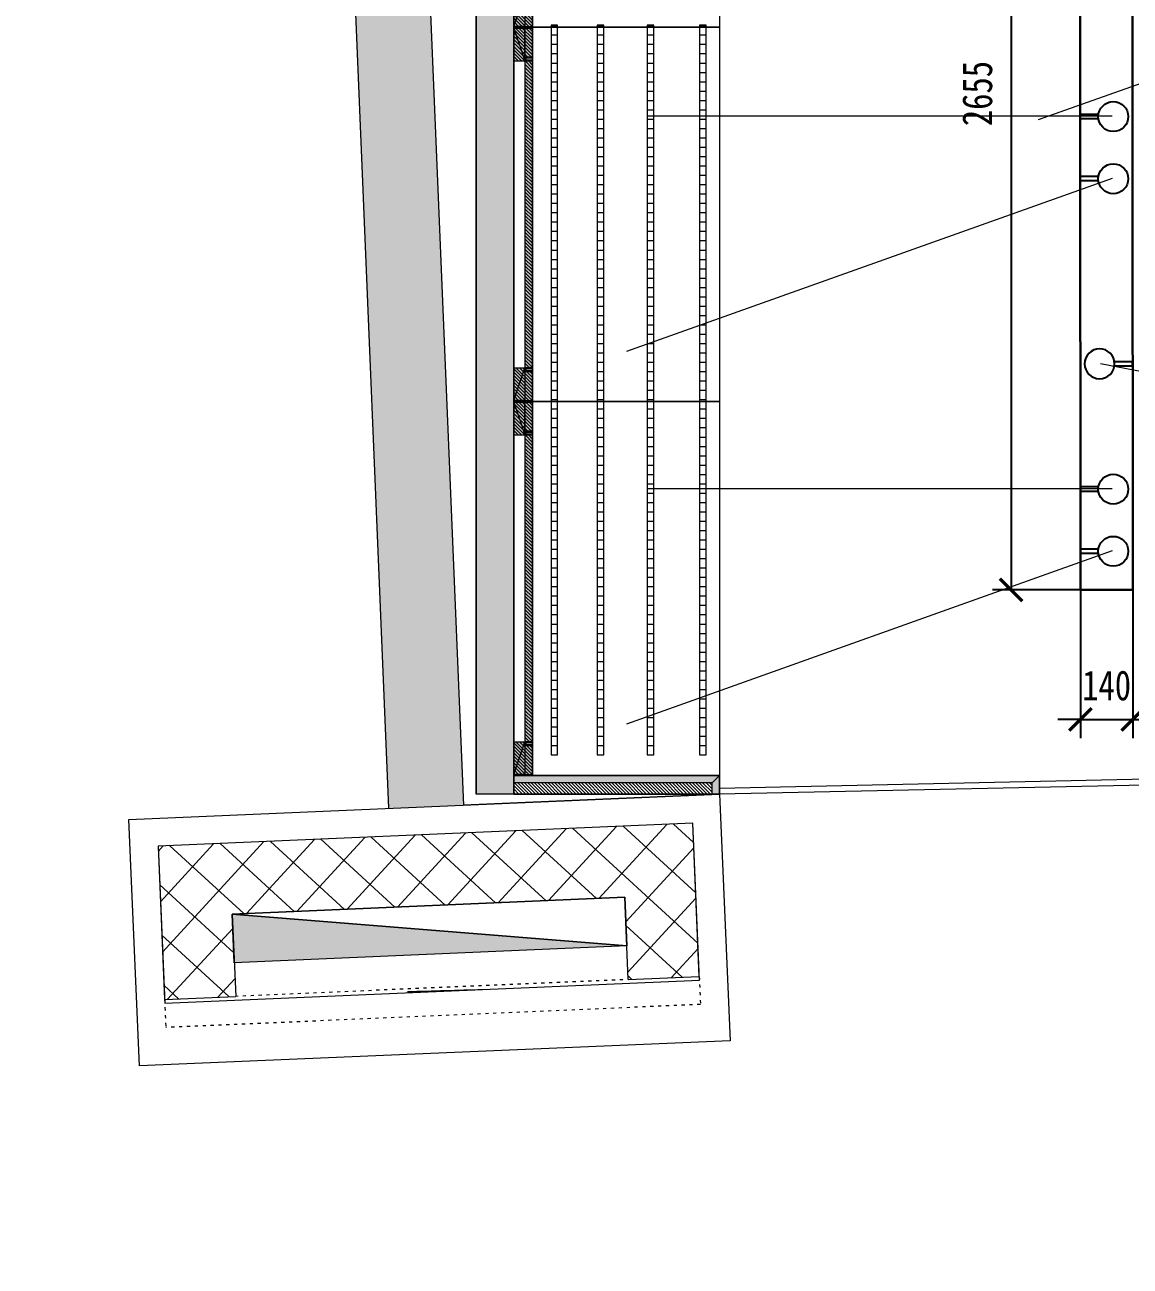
# Model space of a CAD drawing. Header units: millimetres. Extents: x 346472 to 732256, y -34068 to -15883.
# Drawn here: x 530709 to 533662, y -29114 to -25795 of the extents above; entities that cross this region are included whole.
import ezdxf

# ---------------------------------------------------------------- set-up
doc = ezdxf.new("R2010")
doc.units = ezdxf.units.MM
doc.header["$LTSCALE"] = 7
doc.header["$PDMODE"] = 3
doc.linetypes.add('AED-090-P-PL02-N$0$ACAD_ISO03W100', pattern=[30, 12, -18])
doc.linetypes.add('TRATTEGGIATA2', pattern=[9.525, 6.35, -3.175])
doc.layers.get('0').update_dxf_attribs({"lineweight": 0})
for name, color, linetype in [('1', 1, 'Continuous'), ('1建筑平面', 7, 'Continuous'), ('AED-090-P-PL02-N$0$HoseReelBackground', 255, 'Continuous'), ('LD_light', 253, 'Continuous'), ('mdf panels', 7, 'Continuous'), ('WALL', 7, 'Continuous'), ('walls', 7, 'Continuous')]:
    doc.layers.add(name, color=color, linetype=linetype)
for name, color, linetype, lineweight in [('AED-090-P-PL02-N$0$HoseReel', 1, 'Continuous', 13), ('black lacquared metal', 1, 'Continuous', 9), ('EA7 CEILING', 251, 'Continuous', 9), ('EA7 furniture', 7, 'Continuous', 5), ('LD_pointing', 30, 'Continuous', 15), ('LIGHTING LAY OUT', 1, 'Continuous', 18), ('materials', 1, 'Continuous', 40), ('QUOTE', 251, 'Continuous', 5)]:
    doc.layers.add(name, color=color, linetype=linetype, lineweight=lineweight)
doc.styles.add('DIM_FONT', font='', dxfattribs={"width": 0.8})
doc.styles.get('DIM_FONT').set_extended_font_data('SimHei')
doc.dimstyles.new('DIMN100', dxfattribs={"dimtxt": 80, "dimasz": 60, "dimexe": 50, "dimexo": 0, "dimgap": 50, "dimtad": 1, "dimdec": 0, "dimrnd": 5, "dimzin": 0, "dimdsep": 46, "dimtxsty": 'DIM_FONT', "dimblk": 'ARCHTICK', "dimcen": 1, "dimclrd": 256, "dimclre": 256, "dimclrt": 256, "dimadec": 0, "dimazin": 0, "dimtfac": 1, "dimtdec": 0, "dimtix": 1, "dimtmove": 2, "dimatfit": 3, "dimldrblk": '_DIMX', "dimfxl": 250, "dimtolj": 1, "dimtzin": 0, "dimarcsym": 0})

# ---------------------------------------------------------------- blocks, each defined once
blk = doc.blocks.new('VIVO-M_F')
at = {"layer": 'LD_light', "color": 1}
for p, q in [((10141.08, -318.12), (10141.08, -312.06)), ((10141.08, -312.06), (10142.58, -312.06)), ((10142.58, -318.12), (10142.58, -312.06))]:
    blk.add_line(p, q, dxfattribs=at)
blk.add_circle((10141.83, -323.06), 5, dxfattribs=at)
blk = doc.blocks.new('_ArchTick')
at = {"color": 0, "linetype": 'ByBlock', "const_width": 0.15}
blk.add_lwpolyline([(-0.5, -0.5), (0.5, 0.5)], dxfattribs=at)
blk = doc.blocks.new('*D150')
at = {"layer": 'Defpoints', "color": 0, "lineweight": 5, "transparency": 16777216}
for p in [(533527.3, -24651.8, -0.2), (533344, -27306), (533529.3, -27306, -0.2)]:
    blk.add_point(p, dxfattribs=at)
at = {"layer": 'QUOTE', "lineweight": -2, "transparency": 16777216}
for p, q in [((533527.3, -24651.8), (533294, -24651.8)), ((533344, -24651.8), (533344, -27306)), ((533529.3, -27306), (533294, -27306))]:
    blk.add_line(p, q, dxfattribs=at)
at = {"layer": 'QUOTE', "lineweight": -2, "transparency": 16777216, "xscale": 60, "yscale": 60, "zscale": 60}
for p, rotation in [((533344, -24651.8), 90), ((533344, -27306), 270)]:
    blk.add_blockref('_ArchTick', p, dxfattribs=dict(at, rotation=rotation))
at = {"layer": 'QUOTE', "lineweight": 5, "transparency": 16777216, "insert": (533254, -25978.9), "char_height": 80, "attachment_point": 5, "rotation": 90, "style": 'DIM_FONT'}
blk.add_mtext('\\A1;2655', dxfattribs=at)
blk = doc.blocks.new('_DIMX')
blk.add_line((-150, 0), (150, 0))
at = {"const_width": 50}
blk.add_lwpolyline([(-70, -70), (70, 70)], dxfattribs=at)
blk = doc.blocks.new('*D154')
at = {"layer": 'Defpoints', "color": 0, "lineweight": 5, "transparency": 16777216}
for p in [(533529.3, -27306), (533669.3, -27306, -0.2), (533669.3, -27652.3)]:
    blk.add_point(p, dxfattribs=at)
at = {"layer": 'QUOTE', "lineweight": -2, "transparency": 16777216}
for p, q in [((533529.3, -27306), (533529.3, -27702.3)), ((533669.3, -27306), (533669.3, -27702.3)), ((533529.3, -27652.3), (533469.3, -27652.3)), ((533529.3, -27652.3), (533669.3, -27652.3)), ((533669.3, -27652.3), (533729.3, -27652.3))]:
    blk.add_line(p, q, dxfattribs=at)
at = {"layer": 'QUOTE', "lineweight": -2, "transparency": 16777216, "xscale": 60, "yscale": 60, "zscale": 60}
blk.add_blockref('_ArchTick', (533529.3, -27652.3), dxfattribs=at)
at = {"layer": 'QUOTE', "lineweight": -2, "transparency": 16777216, "xscale": 60, "yscale": 60, "zscale": 60, "rotation": 180}
blk.add_blockref('_ArchTick', (533669.3, -27652.3), dxfattribs=at)
at = {"layer": 'QUOTE', "lineweight": 5, "transparency": 16777216, "insert": (533599.3, -27561.8), "char_height": 80, "attachment_point": 5, "style": 'DIM_FONT'}
blk.add_mtext('\\A1;140', dxfattribs=at)
blk = doc.blocks.new('*D156')
at = {"layer": '1', "lineweight": -2, "transparency": 16777216}
for p, q in [((534717.3, -27127.3), (534717.3, -27702.3)), ((533669.3, -27306), (533669.3, -27702.3)), ((533669.3, -27652.3), (534717.3, -27652.3))]:
    blk.add_line(p, q, dxfattribs=at)
at = {"layer": 'Defpoints', "color": 0, "lineweight": 5, "transparency": 16777216}
for p in [(534717.3, -27127.3), (533669.3, -27306), (534717.3, -27652.3)]:
    blk.add_point(p, dxfattribs=at)
at = {"layer": '1', "lineweight": -2, "transparency": 16777216, "xscale": 60, "yscale": 60, "zscale": 60, "rotation": 180}
blk.add_blockref('_ArchTick', (533669.3, -27652.3), dxfattribs=at)
at = {"layer": '1', "lineweight": -2, "transparency": 16777216, "xscale": 60, "yscale": 60, "zscale": 60}
blk.add_blockref('_ArchTick', (534717.3, -27652.3), dxfattribs=at)
at = {"layer": '1', "lineweight": 5, "transparency": 16777216, "insert": (534193.3, -27561.8), "char_height": 80, "attachment_point": 5, "style": 'DIM_FONT'}
blk.add_mtext('\\A1;1050', dxfattribs=at)

msp = doc.modelspace()

# ---------------------------------------------------------------- hatches: boundary and pattern name
at = {"lineweight": 5, "ltscale": 100}
h = msp.add_hatch(color=0, dxfattribs=at)
h.dxf.hatch_style = 1
h.paths.add_polyline_path([(532015, -24891.8), (532015, -24803.8), (532045, -24891.8)], flags=17)
h.paths.add_polyline_path([(532015, -24803.8), (532045, -24803.8), (532045, -24891.8)])
h.paths.add_polyline_path([(532045, -24881.8), (532045, -24803.8), (532065, -24803.8), (532065, -24881.8)])
h.paths.add_polyline_path([(532045, -25799.8), (532045, -24891.8), (532065, -24891.8), (532065, -25799.8)])
h.paths.add_polyline_path([(532015, -25799.8), (532015, -25711.8), (532045, -25711.8)], flags=17)
h.paths.add_polyline_path([(532015, -25799.8), (532045, -25711.8), (532045, -25799.8)])
h = msp.add_hatch(color=0, dxfattribs=at)
h.dxf.hatch_style = 1
h.paths.add_polyline_path([(532015, -25891.8), (532015, -25803.8), (532045, -25891.8)], flags=17)
h.paths.add_polyline_path([(532015, -25803.8), (532045, -25803.8), (532045, -25891.8)])
h.paths.add_polyline_path([(532045, -25881.8), (532045, -25803.8), (532065, -25803.8), (532065, -25881.8)])
h.paths.add_polyline_path([(532045, -26799.8), (532045, -25891.8), (532065, -25891.8), (532065, -26799.8)])
h.paths.add_polyline_path([(532015, -26799.8), (532015, -26711.8), (532045, -26711.8)], flags=17)
h.paths.add_polyline_path([(532015, -26799.8), (532045, -26711.8), (532045, -26799.8)])
h = msp.add_hatch(color=0, dxfattribs=at)
h.dxf.hatch_style = 1
h.paths.add_polyline_path([(532015, -26891.8), (532015, -26803.8), (532045, -26891.8)], flags=17)
h.paths.add_polyline_path([(532015, -26803.8), (532045, -26803.8), (532045, -26891.8)])
h.paths.add_polyline_path([(532045, -26881.8), (532045, -26803.8), (532065, -26803.8), (532065, -26881.8)])
h.paths.add_polyline_path([(532045, -27799.8), (532045, -26891.8), (532065, -26891.8), (532065, -27799.8)])
h.paths.add_polyline_path([(532015, -27799.8), (532015, -27711.8), (532045, -27711.8)], flags=17)
h.paths.add_polyline_path([(532015, -27799.8), (532045, -27711.8), (532045, -27799.8)])
at = {"layer": 'AED-090-P-PL02-N$0$HoseReel', "lineweight": 5, "extrusion": (0.001481, 7.72385e-05, 0.999999)}
msp.add_hatch(color=0, dxfattribs=at).paths.add_polyline_path([(532316.6, -28257.9), (531267.5, -28302.9), (531261.9, -28173)])
at = {"layer": 'LIGHTING LAY OUT'}
h = msp.add_hatch(dxfattribs=at)
h.set_pattern_fill('ACAD_ISO08W100', color=1, scale=5)
h.set_pattern_definition([(360, (524089.504, 165677.802), (1e-14, 25), [120, -15, 30, -15])])
h.paths.add_polyline_path([(532114.6, -25796.3), (532114.6, -27746.9), (532132.1, -27746.9), (532132.1, -25796.3)])
h = msp.add_hatch(dxfattribs=at)
h.set_pattern_fill('ACAD_ISO08W100', color=1, scale=5)
h.set_pattern_definition([(360, (524213.276, 165677.802), (1e-14, 25), [120, -15, 30, -15])])
h.paths.add_polyline_path([(532238.3, -25796.3), (532238.3, -27746.9), (532255.8, -27746.9), (532255.8, -25796.3)])
h = msp.add_hatch(dxfattribs=at)
h.set_pattern_fill('ACAD_ISO08W100', color=1, scale=5)
h.set_pattern_definition([(360, (524346.693, 165677.802), (1e-14, 25), [120, -15, 30, -15])])
h.paths.add_polyline_path([(532371.8, -25796.3), (532371.8, -27746.9), (532389.3, -27746.9), (532389.3, -25796.3)])
h = msp.add_hatch(dxfattribs=at)
h.set_pattern_fill('ACAD_ISO08W100', color=1, scale=5)
h.set_pattern_definition([(360, (524486.266, 165677.802), (1e-14, 25), [120, -15, 30, -15])])
h.paths.add_polyline_path([(532511.3, -25796.3), (532511.3, -27746.9), (532528.8, -27746.9), (532528.8, -25796.3)])
at = {"layer": 'mdf panels', "lineweight": 5}
h = msp.add_hatch(dxfattribs=at)
h.set_pattern_fill('ANSI31', color=0, scale=2, angle=90)
h.set_pattern_definition([(135, (546749.7015, -114662.315), (-4.49012806, -4.49012806), [])])
h.paths.add_polyline_path([(532045, -25721.8), (532045, -25799.8), (532065, -25799.8), (532065, -25721.8)])
h.paths.add_polyline_path([(532015, -25711.8), (532015, -25799.8), (532045, -25711.8)], flags=17)
h.paths.add_polyline_path([(532015, -25799.8), (532045, -25799.8), (532045, -25721.8), (532045, -25711.8)], flags=17)
h.paths.add_polyline_path([(532015, -24803.8), (532015, -24891.8), (532045, -24803.8)], flags=17)
h.paths.add_polyline_path([(532015, -24891.8), (532045, -24891.8), (532045, -24803.8)], flags=17)
h.paths.add_polyline_path([(532065, -24891.8), (532045, -24891.8), (532045, -25711.8), (532065, -25711.8)])
h.paths.add_polyline_path([(532045, -24881.8), (532065, -24881.8), (532065, -24803.8), (532045, -24803.8)])
h = msp.add_hatch(dxfattribs=at)
h.set_pattern_fill('ANSI31', color=0, scale=2, angle=90)
h.set_pattern_definition([(135, (546749.7015, -115662.315), (-4.49012806, -4.49012806), [])])
h.paths.add_polyline_path([(532045, -26721.8), (532045, -26799.8), (532065, -26799.8), (532065, -26721.8)])
h.paths.add_polyline_path([(532015, -26711.8), (532015, -26799.8), (532045, -26711.8)], flags=17)
h.paths.add_polyline_path([(532015, -26799.8), (532045, -26799.8), (532045, -26721.8), (532045, -26711.8)], flags=17)
h.paths.add_polyline_path([(532015, -25803.8), (532015, -25891.8), (532045, -25803.8)], flags=17)
h.paths.add_polyline_path([(532015, -25891.8), (532045, -25891.8), (532045, -25803.8)], flags=17)
h.paths.add_polyline_path([(532065, -25891.8), (532045, -25891.8), (532045, -26711.8), (532065, -26711.8)])
h.paths.add_polyline_path([(532045, -25881.8), (532065, -25881.8), (532065, -25803.8), (532045, -25803.8)])
h = msp.add_hatch(dxfattribs=at)
h.set_pattern_fill('ANSI31', color=0, scale=2, angle=90)
h.set_pattern_definition([(135, (546749.7015, -116662.315), (-4.49012806, -4.49012806), [])])
h.paths.add_polyline_path([(532045, -27721.8), (532045, -27799.8), (532065, -27799.8), (532065, -27721.8)])
h.paths.add_polyline_path([(532015, -27711.8), (532015, -27799.8), (532045, -27711.8)], flags=17)
h.paths.add_polyline_path([(532015, -27799.8), (532045, -27799.8), (532045, -27721.8), (532045, -27711.8)], flags=17)
h.paths.add_polyline_path([(532015, -26803.8), (532015, -26891.8), (532045, -26803.8)], flags=17)
h.paths.add_polyline_path([(532015, -26891.8), (532045, -26891.8), (532045, -26803.8)], flags=17)
h.paths.add_polyline_path([(532065, -26891.8), (532045, -26891.8), (532045, -27711.8), (532065, -27711.8)])
h.paths.add_polyline_path([(532045, -26881.8), (532065, -26881.8), (532065, -26803.8), (532045, -26803.8)])
at = {"layer": 'WALL', "lineweight": 5}
h = msp.add_hatch(color=0, dxfattribs=at)
h.dxf.hatch_style = 1
h.paths.add_polyline_path([(532545, -27821.8), (532565, -27801.8), (532015, -27801.8), (532015, -27821.8)])
h = msp.add_hatch(color=0, dxfattribs=at)
h.dxf.hatch_style = 1
h.paths.add_polyline_path([(532565, -27851.8), (532565, -27801.8), (532545, -27821.8), (532545, -27851.8)])
at = {"layer": 'walls', "lineweight": 5}
h = msp.add_hatch(color=0, dxfattribs=at)
h.dxf.hatch_style = 1
h.paths.add_polyline_path([(530986.2, -18524.4), (530708.6, -18626.5), (531390, -20895.5), (531680.8, -27889.8), (531880.6, -27881.2), (531589.9, -20887.2), (536717.3, -22142.1), (536717.3, -21936.2), (531637.4, -20693)])
h.paths.add_polyline_path([(536717.3, -21936.2), (536717.3, -22142.1), (543610.1, -23829.2), (543473, -24389), (543454.4, -24465.4), (543551.5, -24489.1), (543648.6, -24512.9), (543851.9, -23682.4)])
h.paths.add_polyline_path([(543404.9, -25508.5), (543441.8, -25358), (543247.5, -25310.4), (543163.1, -25655.3), (545552.6, -26240.1), (545021.2, -28411.3), (545228.8, -28411.3), (545798.8, -26099.6)])
h.paths.add_polyline_path([(545228.8, -28411.3), (545021.2, -28411.3), (544980.8, -28576.7), (545175.9, -28625.8)])
h.paths.add_polyline_path([(544981.4, -28576.9), (544959.2, -28665), (544935.6, -28761.2), (544934.5, -28765.5), (546338, -29114.1), (546388.6, -28931)])
h = msp.add_hatch(color=0, dxfattribs=at)
h.dxf.hatch_style = 1
h.paths.add_polyline_path([(532015, -23802.3), (531915, -23802.3), (531915, -27851.8), (532015, -27851.8)])

# ---------------------------------------------------------------- linework, layer by layer
at = {"color": 0, "linetype": 'Continuous', "lineweight": 5}
for p, q in [((532014.9, -27801.8), (532565, -27801.8)), ((532015, -27851.8), (532014.9, -27801.8)), ((532565, -27801.8), (532565, -27851.8)), ((532565, -27851.8), (532015, -27851.8))]:
    msp.add_line(p, q, dxfattribs=at)
at = {"layer": '1', "color": 0, "lineweight": 5}
msp.add_lwpolyline([(532565, -27836.6), (532565, -27851.6), (533912.3, -27822.7), (533912.3, -27807.7)], close=True, dxfattribs=at)
at = {"layer": '1建筑平面', "color": 0, "lineweight": 5, "extrusion": (0.001481, 7.72385e-05, 0.999999)}
for p, q in [((530986.4, -27919.5, 2.3), (532565, -27851.8)), ((532565, -27851.8), (532593.3, -28511.2, 0)), ((531014.7, -28578.9, 2.4), (530986.4, -27919.5, 2.3)), ((532593.3, -28511.2, 0), (531014.7, -28578.9, 2.4))]:
    msp.add_line(p, q, dxfattribs=at)
at = {"layer": '1建筑平面', "color": 0, "lineweight": 5, "extrusion": (-0.001885, -6.71721e-05, 0.999998)}
msp.add_arc((533559.5, -89772.7, -999.2), 61419, 91.519878, 91.706439, dxfattribs=at)
at = {"layer": 'AED-090-P-PL02-N$0$HoseReel', "color": 0, "lineweight": 5, "extrusion": (0.001481, 7.72385e-05, 0.999999)}
for p, q in [((532493.2, -27930, 0.1), (531064.6, -27991.3, 2.2)), ((532510.8, -28339.6, 0.1), (532493.2, -27930, 0.1)), ((531064.6, -27991.3, 2.2), (531082.1, -28400.9, 2.2)), ((531262.5, -28172.9, 2), (532311.6, -28127.9, 0.4)), ((532311.6, -28127.9, 0.4), (531262.5, -28172.9, 2)), ((532311.6, -28127.9, 0.4), (532317.1, -28257.8, 0.4)), ((532321, -28347.7, 0.4), (532311.6, -28127.9, 0.4)), ((531268.1, -28302.8, 2), (531262.5, -28172.9, 2)), ((532317.1, -28257.8, 0.4), (531262.5, -28172.9, 2)), ((531268.1, -28302.8, 2), (531262.5, -28172.9, 2)), ((531262.5, -28172.9, 2), (532317.1, -28257.8, 0.4)), ((531262.5, -28172.9, 2), (531272, -28392.7, 2)), ((532317.1, -28257.8, 0.4), (531268.1, -28302.8, 2)), ((532317.1, -28257.8, 0.4), (531268.1, -28302.8, 2)), ((532321, -28347.7, 0.4), (532510.8, -28339.6, 0.1)), ((531082.1, -28400.9, 2.2), (531272, -28392.7, 1.9))]:
    msp.add_line(p, q, dxfattribs=at)
at = {"layer": 'AED-090-P-PL02-N$0$HoseReel', "color": 0, "linetype": 'Continuous', "lineweight": 5, "extrusion": (0.001481, 7.72385e-05, 0.999999)}
for p, q in [((532155.1, -27944.5, 0.6), (531973.4, -28142.4, 0.9)), ((532289.7, -27938.7, 0.4), (532108, -28136.7, 0.7)), ((532172.5, -27943.7, 0.6), (532507, -28250.7, 0.1)), ((532424.2, -27932.9, 0.2), (532242.6, -28130.9, 0.5)), ((532307.1, -27938, 0.4), (532501.2, -28116.2, 0.1)), ((532441.6, -27932.2, 0.2), (532495.5, -27981.6, 0.1)), ((531347.6, -27979.1, 1.8), (531076.7, -28274.3, 2.2)), ((531482.2, -27973.3, 1.6), (531300.5, -28171.3, 1.9)), ((531365, -27978.4, 1.8), (531563, -28160.1, 1.5)), ((531616.8, -27967.6, 1.4), (531435.1, -28165.5, 1.7)), ((531499.6, -27972.6, 1.6), (531697.5, -28154.3, 1.3)), ((531751.3, -27961.8, 1.2), (531569.7, -28159.8, 1.5)), ((531634.2, -27966.8, 1.4), (531832.1, -28148.5, 1.1)), ((531885.9, -27956, 1), (531704.2, -28154, 1.3)), ((531768.7, -27961, 1.2), (531966.7, -28142.7, 0.9)), ((532020.5, -27950.2, 0.8), (531838.8, -28148.2, 1.1)), ((531903.3, -27955.3, 1), (532101.3, -28137, 0.7)), ((532037.9, -27949.5, 0.8), (532235.9, -28131.2, 0.5)), ((531078.4, -27990.7, 2.2), (531065.2, -28005.1, 2.2)), ((531213, -27984.9, 2), (531070.9, -28139.7, 2.2)), ((531095.8, -27989.9, 2.2), (531293.8, -28171.6, 1.9)), ((531230.4, -27984.1, 2), (531428.4, -28165.8, 1.7)), ((532496.1, -27995.5, 0.1), (532314.4, -28193.5, 0.4)), ((531069, -28094.6, 2.2), (531267, -28276.2, 2)), ((532501.8, -28130.1, 0.1), (532320.2, -28328.1, 0.4)), ((531264.2, -28210.9, 2), (531090.1, -28400.5, 2.2)), ((532314.8, -28203.6, 0.4), (532465.1, -28341.6, 0.2)), ((531074.8, -28229.1, 2.2), (531253.9, -28393.5, 2)), ((532507.6, -28264.7, 0.1), (532435.9, -28342.8, 0.2)), ((532320.6, -28338.2, 0.4), (532330.5, -28347.3, 0.4)), ((531080.5, -28363.7, 2.2), (531119.3, -28399.3, 2.2)), ((531269.9, -28345.5, 2), (531224.7, -28394.8, 2))]:
    msp.add_line(p, q, dxfattribs=at)
at = {"layer": 'AED-090-P-PL02-N$0$HoseReel', "color": 0, "linetype": 'AED-090-P-PL02-N$0$ACAD_ISO03W100', "lineweight": 5, "ltscale": 0.1, "extrusion": (0.001481, 7.72385e-05, 0.999999)}
for p, q in [((532510.8, -28339.6, 0.1), (532514, -28414.5, 0.1)), ((532306.6, -28348.4, 0.4), (531272, -28392.7, 1.9)), ((531082.1, -28400.9, 2.2), (531085.4, -28475.8, 2.2)), ((532514, -28414.5, 0.1), (531085.4, -28475.8, 2.2))]:
    msp.add_line(p, q, dxfattribs=at)
at = {"layer": 'AED-090-P-PL02-N$0$HoseReelBackground', "color": 0, "lineweight": 5, "extrusion": (0.001481, 7.72385e-05, 0.999999)}
for p, q in [((532493.2, -27930, 0.1), (531064.6, -27991.3, 2.2)), ((532511.3, -28349.6, 0.1), (532493.2, -27930, 0.1)), ((531064.6, -27991.3, 2.2), (531082.6, -28410.9, 2.2)), ((531082.6, -28410.9, 2.2), (532511.3, -28349.6, 0.1))]:
    msp.add_line(p, q, dxfattribs=at)
at = {"layer": 'black lacquared metal', "color": 0, "lineweight": 5}
for points in [[(532015, -25801.8), (532015, -24801.8), (532565, -24801.8), (532565, -25801.8)], [(532015, -25801.8), (532015, -25799.8), (532065, -25799.8), (532065, -25801.8)], [(532015, -26801.8), (532015, -25801.8), (532565, -25801.8), (532565, -26801.8)], [(532015, -25801.8), (532015, -25803.8), (532065, -25803.8), (532065, -25801.8)], [(532015, -26801.8), (532015, -26799.8), (532065, -26799.8), (532065, -26801.8)], [(532015, -27801.8), (532015, -26801.8), (532565, -26801.8), (532565, -27801.8)], [(532015, -26801.8), (532015, -26803.8), (532065, -26803.8), (532065, -26801.8)], [(532015, -27801.8), (532015, -27799.8), (532065, -27799.8), (532065, -27801.8)]]:
    msp.add_lwpolyline(points, close=True, dxfattribs=at)
at = {"layer": 'black lacquared metal', "color": 0, "linetype": 'TRATTEGGIATA2', "lineweight": 5}
for points in [[(532015, -25801.8), (532015, -24801.8), (532065, -24801.8), (532065, -25801.8)], [(532015, -25801.8), (532015, -24801.8), (532065, -24801.8), (532065, -25801.8)], [(532015, -26801.8), (532015, -25801.8), (532065, -25801.8), (532065, -26801.8)], [(532015, -26801.8), (532015, -25801.8), (532065, -25801.8), (532065, -26801.8)], [(532015, -27801.8), (532015, -26801.8), (532065, -26801.8), (532065, -27801.8)], [(532015, -27801.8), (532015, -26801.8), (532065, -26801.8), (532065, -27801.8)]]:
    msp.add_lwpolyline(points, close=True, dxfattribs=at)
at = {"layer": 'EA7 CEILING', "color": 0, "lineweight": 5, "extrusion": (0.001481, 7.72385e-05, 0.999999)}
for p, q in [((532493.2, -27930, 0.1), (531064.6, -27991.3, 2.2)), ((532511.3, -28349.6, 0.1), (532493.2, -27930, 0.1)), ((531064.6, -27991.3, 2.2), (531082.6, -28410.9, 2.2)), ((531082.6, -28410.9, 2.2), (532511.3, -28349.6, 0.1))]:
    msp.add_line(p, q, dxfattribs=at)
at = {"layer": 'EA7 furniture', "color": 0, "lineweight": 5}
for p, q in [((532565, -27801.8), (532015, -27801.8)), ((532015, -27801.8), (532015, -27851.8)), ((532565, -27801.8), (532015, -27801.8)), ((532015, -27801.8), (532015, -27851.8)), ((532565, -27801.8), (532015, -27801.8)), ((532015, -27801.8), (532015, -27851.8)), ((532565, -27851.8), (532565, -27801.8)), ((532565, -27851.8), (532565, -27801.8)), ((532565, -27851.8), (532565, -27801.8)), ((532015, -27851.8), (532565, -27851.8)), ((532015, -27851.8), (532565, -27851.8))]:
    msp.add_line(p, q, dxfattribs=at)
at = {"layer": 'EA7 furniture', "color": 0, "linetype": 'Continuous', "lineweight": 5}
for p, q in [((532038, -27851.8), (532015, -27828.8)), ((532029, -27851.8), (532015, -27837.8)), ((532046.9, -27851.8), (532016.9, -27821.8)), ((532055.9, -27851.8), (532025.9, -27821.8)), ((532064.9, -27851.8), (532034.9, -27821.8)), ((532073.9, -27851.8), (532043.9, -27821.8)), ((532082.9, -27851.8), (532052.9, -27821.8)), ((532091.8, -27851.8), (532061.8, -27821.8)), ((532100.8, -27851.8), (532070.8, -27821.8)), ((532109.8, -27851.8), (532079.8, -27821.8)), ((532118.8, -27851.8), (532088.8, -27821.8)), ((532127.8, -27851.8), (532097.8, -27821.8)), ((532136.7, -27851.8), (532106.7, -27821.8)), ((532145.7, -27851.8), (532115.7, -27821.8)), ((532154.7, -27851.8), (532124.7, -27821.8)), ((532163.7, -27851.8), (532133.7, -27821.8)), ((532172.7, -27851.8), (532142.7, -27821.8)), ((532181.6, -27851.8), (532151.6, -27821.8)), ((532190.6, -27851.8), (532160.6, -27821.8)), ((532199.6, -27851.8), (532169.6, -27821.8)), ((532208.6, -27851.8), (532178.6, -27821.8)), ((532217.6, -27851.8), (532187.6, -27821.8)), ((532226.5, -27851.8), (532196.5, -27821.8)), ((532235.5, -27851.8), (532205.5, -27821.8)), ((532244.5, -27851.8), (532214.5, -27821.8)), ((532253.5, -27851.8), (532223.5, -27821.8)), ((532262.5, -27851.8), (532232.5, -27821.8)), ((532271.4, -27851.8), (532241.4, -27821.8)), ((532280.4, -27851.8), (532250.4, -27821.8)), ((532289.4, -27851.8), (532259.4, -27821.8)), ((532298.4, -27851.8), (532268.4, -27821.8)), ((532307.4, -27851.8), (532277.4, -27821.8)), ((532316.3, -27851.8), (532286.3, -27821.8)), ((532325.3, -27851.8), (532295.3, -27821.8)), ((532334.3, -27851.8), (532304.3, -27821.8)), ((532343.3, -27851.8), (532313.3, -27821.8)), ((532352.3, -27851.8), (532322.3, -27821.8)), ((532361.2, -27851.8), (532331.2, -27821.8)), ((532370.2, -27851.8), (532340.2, -27821.8)), ((532379.2, -27851.8), (532349.2, -27821.8)), ((532388.2, -27851.8), (532358.2, -27821.8)), ((532397.2, -27851.8), (532367.2, -27821.8)), ((532406.1, -27851.8), (532376.1, -27821.8)), ((532415.1, -27851.8), (532385.1, -27821.8)), ((532424.1, -27851.8), (532394.1, -27821.8)), ((532433.1, -27851.8), (532403.1, -27821.8)), ((532442.1, -27851.8), (532412.1, -27821.8)), ((532451, -27851.8), (532421, -27821.8)), ((532460, -27851.8), (532430, -27821.8)), ((532469, -27851.8), (532439, -27821.8)), ((532478, -27851.8), (532448, -27821.8)), ((532487, -27851.8), (532457, -27821.8)), ((532495.9, -27851.8), (532465.9, -27821.8)), ((532504.9, -27851.8), (532474.9, -27821.8)), ((532513.9, -27851.8), (532483.9, -27821.8)), ((532522.9, -27851.8), (532492.9, -27821.8)), ((532531.9, -27851.8), (532501.9, -27821.8)), ((532540.8, -27851.8), (532510.8, -27821.8)), ((532545, -27847), (532519.8, -27821.8)), ((532545, -27838), (532528.8, -27821.8)), ((532545, -27829), (532537.8, -27821.8)), ((532020, -27851.8), (532015, -27846.8))]:
    msp.add_line(p, q, dxfattribs=at)
at = {"layer": 'LD_pointing', "linetype": 'Continuous'}
for p, q in [((534714.4, -25586.2), (533416.6, -26049.4)), ((533614.3, -26039.5, -0.2), (532371.8, -26039.5)), ((533614.3, -26205.6, -0.2), (532316.4, -26668.8, -0.2)), ((533583.3, -26700.2, -0.2), (534001.7, -26782.4, -0.2)), ((533614.3, -27035.5, -0.2), (532371.8, -27035.5)), ((533614.3, -27201.6, -0.2), (532316.4, -27664.8, -0.2))]:
    msp.add_line(p, q, dxfattribs=at)
at = {"layer": 'LIGHTING LAY OUT', "lineweight": 30, "elevation": -0.2}
msp.add_lwpolyline([(533527.3, -24651.8), (539907.3, -24651.8), (539909.3, -27331.2), (539769.3, -27331.2), (539767.3, -24791.8), (533667.3, -24791.8), (533669.3, -27306), (533529.3, -27306), (533527.3, -24651.8)], dxfattribs=at)
at = {"layer": 'LIGHTING LAY OUT'}
for points in [[(532114.6, -25796.3), (532114.6, -27746.9), (532132.1, -27746.9), (532132.1, -25796.3)], [(532238.3, -25796.3), (532238.3, -27746.9), (532255.8, -27746.9), (532255.8, -25796.3)], [(532371.8, -25796.3), (532371.8, -27746.9), (532389.3, -27746.9), (532389.3, -25796.3)], [(532511.3, -25796.3), (532511.3, -27746.9), (532528.8, -27746.9), (532528.8, -25796.3)]]:
    msp.add_lwpolyline(points, close=True, dxfattribs=at)
at = {"layer": 'materials', "color": 0, "lineweight": 5}
msp.add_line((532565, -27851.8), (532565, -27801.8), dxfattribs=at)
at = {"layer": 'mdf panels', "color": 0, "lineweight": 5}
for p, q in [((532015, -25799.8), (532045, -25711.8)), ((532015, -25799.8), (532065, -25799.8)), ((532015, -25801.8), (532065, -25801.8)), ((532015, -25801.8), (532065, -25801.8)), ((532015, -25801.8), (532065, -25801.8)), ((532015, -25801.8), (532065, -25801.8)), ((532015, -25803.8), (532065, -25803.8)), ((532015, -25803.8), (532045, -25891.8)), ((532015, -26799.8), (532045, -26711.8)), ((532015, -26799.8), (532065, -26799.8)), ((532015, -26801.8), (532065, -26801.8)), ((532015, -26801.8), (532065, -26801.8)), ((532015, -26801.8), (532065, -26801.8)), ((532015, -26801.8), (532065, -26801.8)), ((532015, -26803.8), (532065, -26803.8)), ((532015, -26803.8), (532045, -26891.8)), ((532015, -27799.8), (532045, -27711.8)), ((532015, -27799.8), (532065, -27799.8)), ((532015, -27801.8), (532065, -27801.8)), ((532015, -27801.8), (532065, -27801.8))]:
    msp.add_line(p, q, dxfattribs=at)
for points in [[(532015, -25801.8), (532015, -24801.8), (532065, -24801.8), (532065, -25801.8)], [(532065, -25799.8), (532065, -24803.8), (532045, -24803.8), (532045, -25799.8)], [(532015, -25799.8), (532015, -25711.8), (532045, -25711.8), (532045, -25799.8)], [(532015, -26801.8), (532015, -25801.8), (532065, -25801.8), (532065, -26801.8)], [(532015, -25803.8), (532015, -25891.8), (532045, -25891.8), (532045, -25803.8)], [(532065, -26799.8), (532065, -25803.8), (532045, -25803.8), (532045, -26799.8)], [(532065, -25881.8), (532065, -25891.8), (532045, -25891.8), (532045, -25881.8)], [(532015, -26799.8), (532015, -26711.8), (532045, -26711.8), (532045, -26799.8)], [(532065, -26721.8), (532065, -26711.8), (532045, -26711.8), (532045, -26721.8)], [(532015, -27801.8), (532015, -26801.8), (532065, -26801.8), (532065, -27801.8)], [(532015, -26803.8), (532015, -26891.8), (532045, -26891.8), (532045, -26803.8)], [(532065, -27799.8), (532065, -26803.8), (532045, -26803.8), (532045, -27799.8)], [(532065, -26881.8), (532065, -26891.8), (532045, -26891.8), (532045, -26881.8)], [(532015, -27799.8), (532015, -27711.8), (532045, -27711.8), (532045, -27799.8)], [(532065, -27721.8), (532065, -27711.8), (532045, -27711.8), (532045, -27721.8)]]:
    msp.add_lwpolyline(points, close=True, dxfattribs=at)
for points in [[(532065, -25881.8), (532045, -25881.8), (532045, -25891.8), (532065, -25891.8)], [(532045, -25881.8), (532045, -25891.8), (532065, -25891.8), (532065, -25889.8), (532047, -25889.8), (532047, -25883.8), (532065, -25883.8), (532065, -25881.8), (532045, -25881.8)], [(532065, -25883.8), (532047, -25883.8), (532047, -25889.8), (532065, -25889.8)], [(532065, -26721.8), (532045, -26721.8), (532045, -26711.8), (532065, -26711.8)], [(532045, -26721.8), (532045, -26711.8), (532065, -26711.8), (532065, -26713.8), (532047, -26713.8), (532047, -26719.8), (532065, -26719.8), (532065, -26721.8), (532045, -26721.8)], [(532065, -26719.8), (532065, -26721.8), (532045, -26721.8), (532045, -26711.8), (532065, -26711.8), (532065, -26713.8)], [(532065, -26711.8), (532045, -26711.8), (532045, -26721.8), (532065, -26721.8)], [(532045, -26711.8), (532045, -26721.8), (532065, -26721.8), (532065, -26719.8), (532047, -26719.8), (532047, -26713.8), (532065, -26713.8), (532065, -26711.8), (532045, -26711.8)], [(532065, -26719.8), (532047, -26719.8), (532047, -26713.8), (532065, -26713.8)], [(532065, -26713.8), (532047, -26713.8), (532047, -26719.8), (532065, -26719.8)], [(532065, -26881.8), (532045, -26881.8), (532045, -26891.8), (532065, -26891.8)], [(532045, -26881.8), (532045, -26891.8), (532065, -26891.8), (532065, -26889.8), (532047, -26889.8), (532047, -26883.8), (532065, -26883.8), (532065, -26881.8), (532045, -26881.8)], [(532065, -26883.8), (532047, -26883.8), (532047, -26889.8), (532065, -26889.8)], [(532065, -27721.8), (532045, -27721.8), (532045, -27711.8), (532065, -27711.8)], [(532045, -27721.8), (532045, -27711.8), (532065, -27711.8), (532065, -27713.8), (532047, -27713.8), (532047, -27719.8), (532065, -27719.8), (532065, -27721.8), (532045, -27721.8)], [(532065, -27719.8), (532065, -27721.8), (532045, -27721.8), (532045, -27711.8), (532065, -27711.8), (532065, -27713.8)], [(532065, -27711.8), (532045, -27711.8), (532045, -27721.8), (532065, -27721.8)], [(532045, -27711.8), (532045, -27721.8), (532065, -27721.8), (532065, -27719.8), (532047, -27719.8), (532047, -27713.8), (532065, -27713.8), (532065, -27711.8), (532045, -27711.8)], [(532065, -27719.8), (532047, -27719.8), (532047, -27713.8), (532065, -27713.8)], [(532065, -27713.8), (532047, -27713.8), (532047, -27719.8), (532065, -27719.8)]]:
    msp.add_lwpolyline(points, dxfattribs=at)
at = {"layer": 'WALL', "color": 0, "lineweight": 5}
for p, q in [((531390, -20895.5), (531680.8, -27889.5)), ((531589.9, -20887.2), (531880.6, -27881.2)), ((532065, -27801.8), (532565, -27801.8)), ((532565, -27801.8), (532065, -27801.8)), ((532545, -27821.8), (532565, -27801.8)), ((532565, -27851.8), (532565, -27801.8)), ((532545, -27821.8), (532015, -27821.8)), ((532545, -27851.8), (532545, -27821.8)), ((532565, -27851.8), (531880.6, -27881.2, 1)), ((531880.6, -27881.2), (531880.6, -27881.2))]:
    msp.add_line(p, q, dxfattribs=at)
at = {"layer": 'walls', "color": 0, "lineweight": 5}
for p, q in [((532565, -23195.9, -1), (532565, -27851.8, -1)), ((531915, -23802.3, 1), (531915, -27851.8, -1)), ((531915, -27851.8, 1), (531915, -23802.3, 1)), ((532015, -23802.2, 1), (532015, -27851.8, -1)), ((532015, -23802.3, 1), (532015, -27851.8, 1)), ((532015, -27851.8, 1), (531915, -27851.8, 1))]:
    msp.add_line(p, q, dxfattribs=at)

# ---------------------------------------------------------------- block references
at = {"layer": 'LIGHTING LAY OUT', "zscale": 8}
for p, xscale, yscale, rotation in [((531032.5, -107175.2, -0.2), 8, 8, 89.99992534373229), ((531032.5, -107341.3, -0.2), 8, 8, 89.99992534373229), ((536368.2, -107829.3, -0.2), -8, 7.999999999999999, 270.1435220144693), ((531032.5, -108171.3, -0.2), 8, 8, 89.99992534373229), ((531032.5, -108337.4, -0.2), 8, 8, 89.99992534373229)]:
    msp.add_blockref('VIVO-M_F', p, dxfattribs=dict(at, xscale=xscale, yscale=yscale, rotation=rotation))

# ---------------------------------------------------------------- dimensions: what is measured, and where the dimension line sits
at = {"layer": '1', "color": 0, "lineweight": 5}
dim = msp.add_linear_dim(base=(534717.3, -27652.3), p1=(533669.3, -27306), p2=(534717.3, -27127.3), dimstyle='DIMN100', dxfattribs=at)
dim.commit()
dim.dimension.update_dxf_attribs({"geometry": '*D156', "text_midpoint": (534193.3, -27561.8)})
at = {"layer": 'QUOTE', "lineweight": 5}
dim = msp.add_linear_dim(base=(533344, -27306), p1=(533527.3, -24651.8, -0.2), p2=(533529.3, -27306, -0.2), angle=90, dimstyle='DIMN100', dxfattribs=at)
dim.commit()
dim.dimension.update_dxf_attribs({"geometry": '*D150', "text_midpoint": (533254, -25978.9)})
dim = msp.add_linear_dim(base=(533669.3, -27652.3), p1=(533529.3, -27306), p2=(533669.3, -27306, -0.2), dimstyle='DIMN100', dxfattribs=at)
dim.commit()
dim.dimension.update_dxf_attribs({"geometry": '*D154', "text_midpoint": (533599.3, -27561.8)})

doc.saveas('drawing.dxf')
